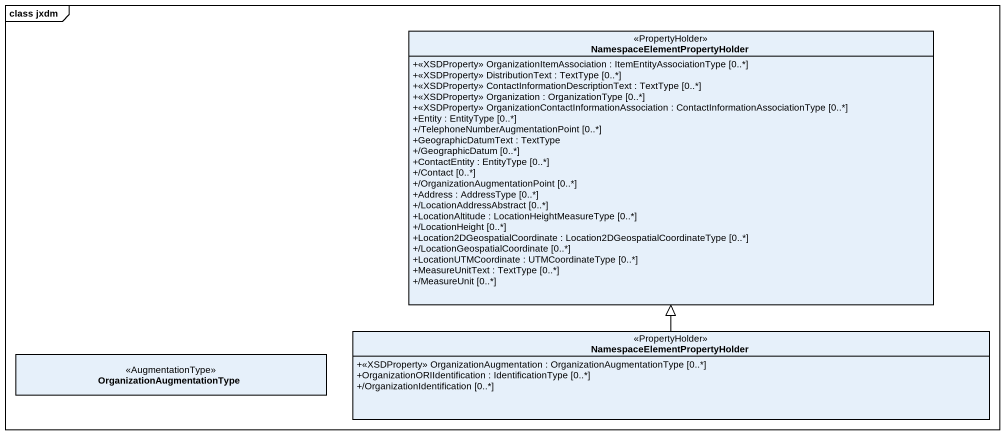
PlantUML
@startuml
mainframe class jxdm
hide circle
hide empty members
skinparam classAttributeIconSize 0
class "NamespaceElementPropertyHolder" as NamespaceElementPropertyHold <<PropertyHolder>> {
  +<<XSDProperty>> OrganizationItemAssociation : ItemEntityAssociationType [0..*]
  +<<XSDProperty>> DistributionText : TextType [0..*]
  +<<XSDProperty>> ContactInformationDescriptionText : TextType [0..*]
  +<<XSDProperty>> Organization : OrganizationType [0..*]
  +<<XSDProperty>> OrganizationContactInformationAssociation : ContactInformationAssociationType [0..*]
  +Entity : EntityType [0..*]
  +/TelephoneNumberAugmentationPoint [0..*]
  +GeographicDatumText : TextType
  +/GeographicDatum [0..*]
  +ContactEntity : EntityType [0..*]
  +/Contact [0..*]
  +/OrganizationAugmentationPoint [0..*]
  +Address : AddressType [0..*]
  +/LocationAddressAbstract [0..*]
  +LocationAltitude : LocationHeightMeasureType [0..*]
  +/LocationHeight [0..*]
  +Location2DGeospatialCoordinate : Location2DGeospatialCoordinateType [0..*]
  +/LocationGeospatialCoordinate [0..*]
  +LocationUTMCoordinate : UTMCoordinateType [0..*]
  +MeasureUnitText : TextType [0..*]
  +/MeasureUnit [0..*]
}
class "NamespaceElementPropertyHolder" as NamespaceElementPropertyHold_2 <<PropertyHolder>> {
  +<<XSDProperty>> OrganizationAugmentation : OrganizationAugmentationType [0..*]
  +OrganizationORIIdentification : IdentificationType [0..*]
  +/OrganizationIdentification [0..*]
}
class OrganizationAugmentationType <<AugmentationType>>
NamespaceElementPropertyHold_2 -up-|> NamespaceElementPropertyHold
@enduml
